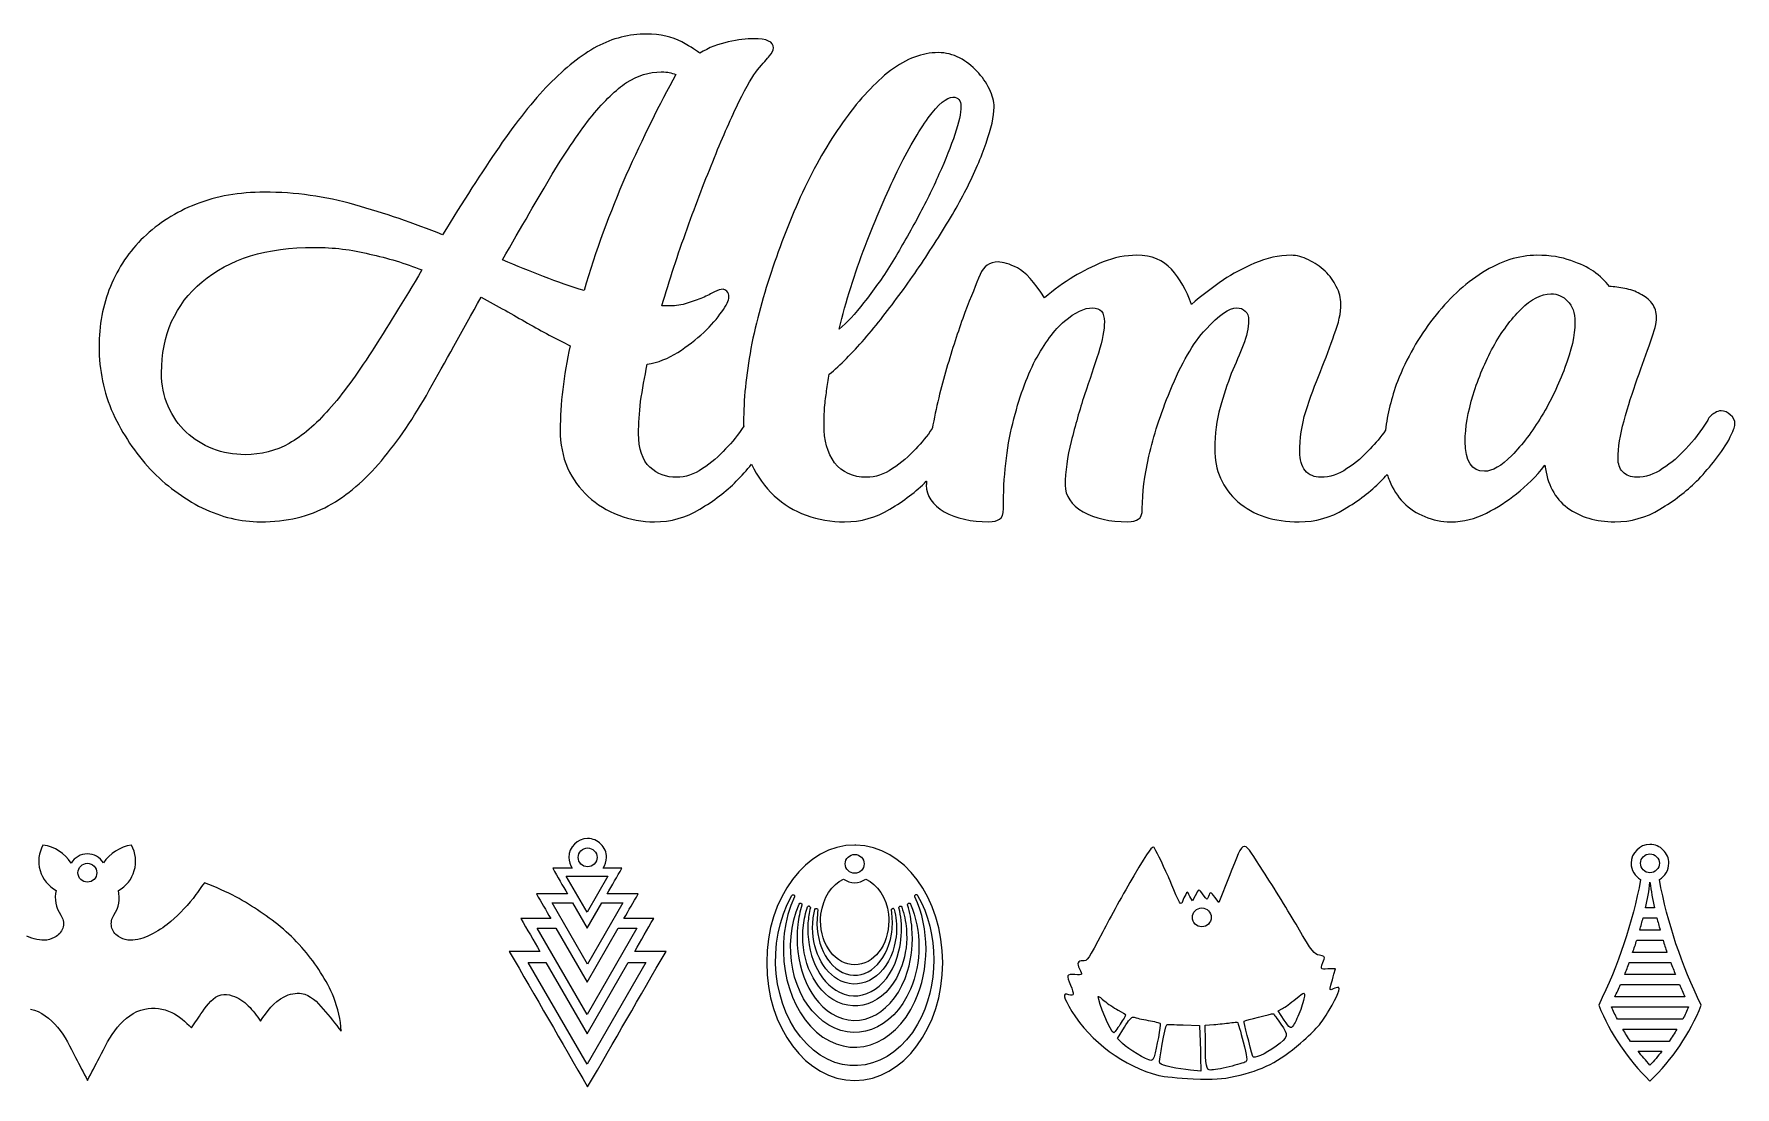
# Model space of a CAD drawing. Extents: x 91 to 611, y 663 to 914.
# Drawn here: x 279.1 to 448.4, y 809.1 to 913.9 of the extents above; entities that cross this region are included whole.
import ezdxf

# ---------------------------------------------------------------- set-up
doc = ezdxf.new("R2010")
doc.units = 0
doc.layers.add('Layer_1', color=7, linetype='CONTINUOUS')

msp = doc.modelspace()

# ---------------------------------------------------------------- linework, layer by layer
at = {"layer": 'Layer_1', "color": 7}
for points in [[(340.048442, 913.943249)], [(341.503784, 910.173117)], [(370.541759, 907.659228)], [(306.975804, 892.710517)], [(430.073078, 888.07996)], [(279.958534, 833.223384)], [(334.182014, 833.867486)], [(360.763277, 833.22341)], [(439.934428, 833.276168)], [(284.378324, 831.401779)], [(334.182014, 832.93004)], [(360.763277, 832.285885)], [(439.934428, 832.338722)], [(332.054259, 830.11868), (334.168467, 830.11868), (334.181961, 830.11868), (334.195455, 830.11868), (336.180811, 830.11868), (334.117455, 826.529259)], [(361.867384, 829.83883)], [(439.934428, 829.516223)], [(330.63572, 827.453635), (332.67775, 827.453635), (334.139389, 824.938741), (335.600553, 827.453635), (337.685683, 827.453635), (334.160715, 821.349823)], [(366.176711, 827.450883)], [(395.316366, 826.960081)], [(329.152782, 824.938741), (331.022806, 824.938741), (334.117588, 819.566026), (337.212846, 824.938741), (339.08242, 824.938741), (334.117588, 816.341889)], [(439.24696, 825.980089)], [(438.618124, 823.760259)], [(328.272009, 821.521802), (330.03403, 821.521802), (334.117588, 814.429214), (338.201172, 821.521802), (339.963669, 821.521802), (334.117588, 811.398859)], [(437.871548, 821.539953)], [(405.474181, 818.469777)], [(436.987892, 819.339992)], [(436.103733, 817.119659)], [(437.223345, 814.899856)], [(438.755707, 812.699393)]]:
    msp.add_lwpolyline(points, close=True, dxfattribs=at)
for points in [[(342.363707, 886.889624), (341.570142, 886.889624)], [(367.896081, 869.427025), (367.907723, 869.439143)], [(399.544306, 833.093156), (399.544306, 833.092944)], [(332.654017, 830.913675), (330.700649, 830.913675)], [(337.599455, 830.913675), (335.710513, 830.913675)], [(398.043429, 830.078596), (397.014913, 827.489592), (396.6414, 827.989073)], [(332.183587, 828.356183), (329.088329, 828.356183)], [(339.211273, 828.356183), (336.116517, 828.356183)], [(366.909184, 828.296069), (366.909237, 828.294826)], [(394.651202, 828.170762), (394.393471, 827.670303), (394.136693, 828.096626)], [(356.19233, 827.158757), (356.205294, 827.158757), (356.205427, 827.159735)], [(364.560528, 826.92378), (364.560528, 826.922827)], [(440.386416, 826.962594), (439.482889, 826.962594)], [(330.506868, 825.906244), (327.540964, 825.906244)], [(340.758663, 825.906244), (337.79276, 825.906244)], [(440.936776, 824.762131), (438.913161, 824.762131)], [(439.24696, 825.980089), (440.622345, 825.980089)], [(438.618124, 823.760259), (441.231337, 823.760259)], [(329.432314, 822.63898), (326.380659, 822.63898)], [(341.983897, 822.63898), (338.86779, 822.63898)], [(437.871548, 821.539953), (441.99728, 821.539953)], [(441.624244, 822.542301), (438.205823, 822.542301)], [(408.475459, 820.359195), (408.628547, 820.90519), (407.876654, 820.885346)], [(442.469139, 820.321995), (437.420036, 820.321995)], [(385.017527, 818.15389), (385.0252, 818.161563), (385.025332, 818.161167)], [(385.025332, 818.161167), (385.030624, 818.161167)], [(443.41193, 818.122035), (436.437531, 818.122035)], [(436.987892, 819.339992), (442.862046, 819.339992)], [(402.442741, 816.437404), (402.442873, 816.438886)], [(402.442873, 816.438886), (402.452927, 816.435446)], [(403.522268, 815.800842), (402.912324, 816.705348), (403.341558, 816.942732)], [(436.103733, 817.119659), (443.784966, 817.119659)], [(387.436139, 813.456446), (386.911469, 813.964658), (387.611029, 815.089589)], [(388.492753, 816.104558), (388.492648, 816.104135)], [(388.492648, 816.104135), (388.511169, 816.104135), (388.511169, 816.104135)], [(392.127127, 815.352108), (392.127127, 815.351262)], [(393.475393, 815.324618), (395.077526, 815.269876), (395.123563, 814.380372)], [(395.672945, 813.752383), (395.657334, 815.299298), (396.532286, 815.36129)], [(398.760821, 815.580285), (398.760927, 815.581397)], [(443.195844, 815.901728), (436.692855, 815.901728)], [(437.223345, 814.899856), (442.606246, 814.899856)], [(441.840303, 813.681898), (438.009132, 813.681898)], [(395.197673, 812.106302), (395.226751, 810.721683), (394.199664, 810.813256)], [(438.755707, 812.699393), (441.113121, 812.699393)]]:
    msp.add_lwpolyline(points, dxfattribs=at)
for points in [[(335.087498, 912.686529), (333.544103, 911.848699), (331.956786, 910.591635), (330.325178, 908.915921)], [(340.048442, 913.943249), (338.328648, 913.943249), (336.675, 913.524386), (335.087498, 912.686529)], [(343.554519, 913.149683), (342.584396, 913.67885), (341.415466, 913.943249), (340.048442, 913.943249)], [(345.340273, 912.025255), (345.119796, 912.245733), (344.524668, 912.620516), (343.554519, 913.149683)], [(348.184574, 913.149683), (347.214451, 912.973311), (346.266316, 912.598502), (345.340273, 912.025255)], [(350.697986, 913.480095), (349.992447, 913.480095), (349.154723, 913.370187), (348.184574, 913.149683)], [(352.682363, 912.55429), (352.682363, 913.171643), (352.020904, 913.480095), (350.697986, 913.480095)], [(351.095258, 910.371264), (351.668532, 911.032723), (352.065116, 911.495665), (352.285594, 911.760248)], [(352.285594, 911.760248), (352.550177, 912.068912), (352.682363, 912.333786), (352.682363, 912.55429)], [(369.086919, 912.091137), (367.499418, 912.091137), (365.911625, 911.496009), (364.324123, 910.305382)], [(371.203562, 911.562102), (370.542103, 911.914871), (369.836564, 912.091137), (369.086919, 912.091137)], [(372.922932, 910.239025), (372.437845, 910.768192), (371.865021, 911.209306), (371.203562, 911.562102)], [(342.959126, 909.90811), (341.327518, 906.95361), (339.673871, 903.602235), (337.998183, 899.853985)], [(338.064064, 909.114571), (339.166505, 909.820109), (340.313158, 910.173117), (341.503784, 910.173117)], [(341.503784, 910.173117), (341.856553, 910.173117), (342.121428, 910.150839), (342.297826, 910.106759)], [(342.297826, 910.106759), (342.518303, 910.062653), (342.738622, 909.996322), (342.959126, 909.90811)], [(349.243146, 907.196551), (350.036897, 908.784053), (350.654277, 909.842096), (351.095258, 910.371264)], [(364.324123, 910.305382), (362.780727, 909.114756), (361.281543, 907.505161), (359.826333, 905.476704)], [(374.180128, 908.45327), (373.871438, 909.114729), (373.4521, 909.709857), (372.922932, 910.239025)], [(330.325178, 908.915921), (328.737676, 907.28434), (327.084029, 905.21183), (325.364235, 902.698285)], [(334.624821, 905.807116), (335.859553, 907.306406), (337.00573, 908.409006), (338.064064, 909.114571)], [(368.094731, 905.60897), (369.108959, 906.975968), (369.924406, 907.659228), (370.541759, 907.659228)], [(370.541759, 907.659228), (371.070926, 907.659228), (371.335801, 907.350777), (371.335801, 906.733397)], [(374.642779, 906.66704), (374.642779, 907.240313), (374.488791, 907.835917), (374.180128, 908.45327)], [(346.795615, 901.640215), (347.677552, 903.800964), (348.493475, 905.653155), (349.243146, 907.196551)], [(371.335801, 906.733397), (371.335801, 906.071938), (371.137284, 905.145604), (370.740408, 903.954978)], [(373.849213, 903.095557), (374.378381, 904.550767), (374.642779, 905.740997), (374.642779, 906.66704)], [(330.656066, 899.986223), (332.111276, 902.367476), (333.434195, 904.3078), (334.624821, 905.807116)], [(359.826333, 905.476704), (358.371123, 903.492327), (357.025927, 901.221273), (355.791195, 898.663649)], [(364.985423, 900.25123), (366.087837, 902.456112), (367.124582, 904.241945), (368.094731, 905.60897)], [(325.364235, 902.698285), (323.644441, 900.184741), (321.770475, 897.274506), (319.741991, 893.96721)], [(370.740408, 903.954978), (370.343533, 902.764378), (369.81426, 901.441433), (369.152801, 899.986223)], [(371.864836, 898.465), (372.702693, 900.140714), (373.364152, 901.684427), (373.849213, 903.095557)], [(344.083554, 894.562629), (345.009597, 897.120253), (345.913679, 899.47944), (346.795615, 901.640215)], [(325.695123, 891.453798), (327.591315, 894.761093), (329.244962, 897.604997), (330.656066, 899.986223)], [(337.998183, 899.853985), (336.366575, 896.149814), (334.977326, 892.335523), (333.830779, 888.410874)], [(361.810711, 892.842756), (362.869045, 895.576805), (363.927089, 898.046376), (364.985423, 900.25123)], [(369.152801, 899.986223), (368.535448, 898.57512), (367.807631, 897.098214), (366.9698, 895.554818)], [(302.014861, 898.200496), (299.501316, 898.200496), (297.230263, 897.803408), (295.201806, 897.009658)], [(311.01044, 896.943776), (308.05594, 897.781633), (305.057573, 898.200496), (302.014861, 898.200496)], [(355.791195, 898.663649), (354.600568, 896.105999), (353.542525, 893.460162), (352.616482, 890.72614)], [(368.88827, 893.371818), (370.034817, 895.135691), (371.027005, 896.833418), (371.864836, 898.465)], [(295.201806, 897.009658), (293.173322, 896.215933), (291.431542, 895.11381), (289.976332, 893.702706)], [(319.741991, 893.96721), (316.875677, 895.113757), (313.964966, 896.105946), (311.01044, 896.943776)], [(341.570142, 886.889624), (342.319813, 889.447275), (343.157511, 892.004979), (344.083554, 894.562629)], [(366.9698, 895.554818), (366.131943, 894.011422), (365.272444, 892.511736), (364.39048, 891.056526)], [(289.976332, 893.702706), (288.565228, 892.335682), (287.462629, 890.703836), (286.668878, 888.807644)], [(295.797225, 889.270798), (298.487141, 891.563838), (302.213299, 892.710517), (306.975804, 892.710517)], [(306.975804, 892.710517), (308.871996, 892.710517), (310.701909, 892.489696), (312.465782, 892.048714)], [(359.230914, 884.574359), (359.892373, 887.352487), (360.752376, 890.108734), (361.810711, 892.842756)], [(365.382669, 888.212728), (366.617402, 889.888415), (367.785856, 891.607918), (368.88827, 893.371818)], [(312.465782, 892.048714), (314.273762, 891.651839), (316.015542, 891.123068), (317.691256, 890.461609)], [(329.796143, 889.799833), (328.473225, 890.329), (327.106254, 890.880525), (325.695123, 891.453798)], [(352.616482, 890.72614), (351.690439, 888.036198), (350.962649, 885.346282), (350.433482, 882.656366)], [(364.39048, 891.056526), (363.508544, 889.645422), (362.604488, 888.367059), (361.678445, 887.220539)], [(375.039549, 891.255175), (374.201718, 891.255175), (373.60659, 890.836313), (373.253821, 889.998456)], [(376.958045, 890.659756), (376.164294, 891.056631), (375.524636, 891.255175), (375.039549, 891.255175)], [(379.670106, 887.68319), (378.655851, 889.270692), (377.751795, 890.262881), (376.958045, 890.659756)], [(385.490973, 891.255175), (384.432638, 890.814193), (383.462225, 890.329), (382.580288, 889.799833)], [(388.864308, 891.916475), (387.717788, 891.916475), (386.593413, 891.69613), (385.490973, 891.255175)], [(392.304028, 890.527491), (391.466171, 891.453533), (390.319518, 891.916475), (388.864308, 891.916475)], [(400.571949, 891.12291), (399.425429, 890.637848), (398.389161, 890.086774), (397.463118, 889.469421)], [(404.210292, 891.916475), (402.975559, 891.916475), (401.762576, 891.652077), (400.571949, 891.12291)], [(405.930165, 891.453798), (405.356891, 891.762488), (404.783565, 891.916475), (404.210292, 891.916475)], [(407.583627, 890.329344), (407.098566, 890.814432), (406.547518, 891.189214), (405.930165, 891.453798)], [(428.68412, 891.916475), (426.87614, 891.916475), (425.068002, 891.343625), (423.260023, 890.197105)], [(432.057455, 891.38744), (431.131412, 891.74021), (430.007038, 891.916475), (428.68412, 891.916475)], [(434.306363, 890.329344), (433.73309, 890.726219), (432.983498, 891.078751), (432.057455, 891.38744)], [(291.762086, 880.208835), (291.762086, 884.001191), (293.107282, 887.021837), (295.797225, 889.270798)], [(317.691256, 890.461609), (315.839171, 887.374818), (314.163721, 884.662624), (312.664432, 882.325477)], [(333.830779, 888.410874), (332.507861, 888.80775), (331.163167, 889.270665), (329.796143, 889.799833)], [(373.253821, 889.998456), (372.856945, 889.072413), (372.34995, 887.815826), (371.732597, 886.22835)], [(382.580288, 889.799833), (381.56606, 889.18248), (380.596149, 888.476941), (379.670106, 887.68319)], [(394.288405, 887.02189), (393.803344, 888.43302), (393.141885, 889.601448), (392.304028, 890.527491)], [(397.463118, 889.469421), (396.360677, 888.719776), (395.302634, 887.903853), (394.288405, 887.02189)], [(408.708081, 888.807644), (408.443498, 889.380917), (408.068715, 889.888389), (407.583627, 890.329344)], [(423.260023, 890.197105), (421.452043, 889.050558), (419.820673, 887.529097), (418.365463, 885.632931)], [(435.893971, 888.807644), (435.497095, 889.336811), (434.967822, 889.844283), (434.306363, 890.329344)], [(286.668878, 888.807644), (285.919233, 886.955559), (285.544424, 884.94938), (285.544424, 882.788631)], [(318.418914, 878.488988), (319.96231, 881.26709), (321.682315, 884.354066), (323.578507, 887.749574)], [(323.578507, 887.749574), (325.210088, 886.867611), (326.753325, 886.007635), (328.208535, 885.169778)], [(345.604804, 887.68319), (345.163822, 887.506792), (344.656827, 887.330553), (344.083554, 887.154155)], [(346.795615, 888.278609), (346.486926, 888.102211), (346.089865, 887.903668), (345.604804, 887.68319)], [(347.655539, 888.543113), (347.435061, 888.543113), (347.148385, 888.454981), (346.795615, 888.278609)], [(347.523273, 886.294232), (348.008361, 886.955691), (348.250958, 887.440884), (348.250958, 887.749574)], [(348.052308, 888.344967), (347.920017, 888.477258), (347.787831, 888.543113), (347.655539, 888.543113)], [(348.250958, 887.749574), (348.250958, 888.014158), (348.1846, 888.212675), (348.052308, 888.344967)], [(361.744327, 883.58217), (362.979059, 885.03738), (364.192043, 886.58112), (365.382669, 888.212728)], [(409.171235, 887.087771), (409.171235, 887.661044), (409.016771, 888.234371), (408.708081, 888.807644)], [(427.096512, 886.558736), (428.110767, 887.572991), (429.102955, 888.07996), (430.073078, 888.07996)], [(430.073078, 888.07996), (430.734537, 888.07996), (431.286088, 887.837866), (431.72707, 887.352778)], [(431.72707, 887.352778), (432.212131, 886.911823), (432.454251, 886.206284), (432.454251, 885.236162)], [(437.415194, 888.609497), (436.886027, 888.741789), (436.379032, 888.807644), (435.893971, 888.807644)], [(438.936894, 888.07996), (438.495913, 888.344543), (437.988441, 888.521312), (437.415194, 888.609497)], [(440.12723, 887.154155), (439.81854, 887.551031), (439.421956, 887.859482), (438.936894, 888.07996)], [(344.083554, 887.154155), (343.554387, 886.977757), (342.98106, 886.889624), (342.363707, 886.889624)], [(345.737043, 884.243973), (346.486714, 884.949512), (347.082318, 885.632773), (347.523273, 886.294232)], [(361.678445, 887.220539), (360.796509, 886.073992), (359.980559, 885.191738), (359.230914, 884.574359)], [(371.732597, 886.22835), (371.159324, 884.640849), (370.585997, 882.898565), (370.012724, 881.0024)], [(381.654484, 885.368401), (382.712818, 886.250364), (383.638649, 886.691001), (384.4324, 886.691001)], [(384.4324, 886.691001), (385.226151, 886.691001), (385.623238, 886.228086), (385.623238, 885.302043)], [(395.743271, 884.574359), (397.022083, 885.985489), (398.03655, 886.691001), (398.786195, 886.691001)], [(398.786195, 886.691001), (399.138991, 886.691001), (399.425641, 886.581093), (399.646118, 886.360589)], [(399.646118, 886.360589), (399.866622, 886.184218), (399.977033, 885.875264), (399.977033, 885.434309)], [(408.509458, 884.045324), (408.95044, 885.191871), (409.171235, 886.205834), (409.171235, 887.087771)], [(418.365463, 885.632931), (416.910253, 883.780846), (415.719521, 881.686058), (414.793478, 879.348911)], [(424.318595, 882.788631), (425.156426, 884.287921), (426.082283, 885.544508), (427.096512, 886.558736)], [(439.994964, 883.317666), (440.39184, 884.42008), (440.590383, 885.213752), (440.590383, 885.698813)], [(440.590383, 885.698813), (440.590383, 886.272086), (440.435919, 886.75728), (440.12723, 887.154155)], [(328.208535, 885.169778), (329.663745, 884.331921), (331.074796, 883.582329), (332.441821, 882.92087)], [(343.157749, 882.259596), (344.127898, 882.876949), (344.987398, 883.538408), (345.737043, 884.243973)], [(378.743799, 881.465554), (379.669842, 883.185348), (380.640229, 884.486464), (381.654484, 885.368401)], [(385.623238, 885.302043), (385.623238, 884.508292), (385.424695, 883.472024), (385.027819, 882.193212)], [(392.171763, 878.42308), (393.274203, 881.157129), (394.464433, 883.207361), (395.743271, 884.574359)], [(399.977033, 885.434309), (399.977033, 884.684637), (399.800264, 883.868714), (399.447495, 882.986778)], [(407.1205, 880.3411), (407.649667, 881.664018), (408.112583, 882.898803), (408.509458, 884.045324)], [(432.454251, 885.236162), (432.454251, 883.957323), (432.123522, 882.457663), (431.462063, 880.73787)], [(285.544424, 882.788631), (285.544424, 880.495564), (286.007366, 878.290365), (286.933408, 876.173696)], [(312.664432, 882.325477), (311.209222, 880.03241), (309.798171, 878.114364), (308.431147, 876.570968)], [(332.441821, 882.92087), (331.780362, 879.922264), (331.449632, 877.121964), (331.449632, 874.520233)], [(340.114799, 881.068758), (341.173134, 881.245156), (342.1876, 881.642216), (343.157749, 882.259596)], [(350.433482, 882.656366), (349.948394, 879.966423), (349.705797, 877.51913), (349.705797, 875.314275)], [(358.238726, 880.076569), (359.341166, 881.002612), (360.509594, 882.171066), (361.744327, 883.58217)], [(385.027819, 882.193212), (384.630944, 880.9144), (384.168028, 879.525124), (383.638861, 878.025834)], [(399.447495, 882.986778), (399.094726, 882.104814), (398.698141, 881.156705), (398.25716, 880.142451)], [(422.334218, 878.025834), (422.863385, 879.745628), (423.524844, 881.333421), (424.318595, 882.788631)], [(438.67239, 879.613416), (439.157451, 880.98044), (439.598089, 882.215225), (439.994964, 883.317666)], [(339.453525, 877.364534), (339.629897, 878.55516), (339.850216, 879.789946), (340.114799, 881.068758)], [(370.012724, 881.0024), (369.439477, 879.106209), (368.954257, 877.121831), (368.557382, 875.049268)], [(376.494891, 875.181507), (377.11227, 877.695052), (377.861862, 879.78984), (378.743799, 881.465554)], [(431.462063, 880.73787), (430.844683, 879.062182), (430.073316, 877.452587), (429.147273, 875.909192)], [(292.423387, 876.90138), (291.982405, 877.915609), (291.762086, 879.018208), (291.762086, 880.208835)], [(357.974195, 878.42308), (358.062407, 878.996354), (358.15054, 879.547402), (358.238726, 880.076569)], [(398.25716, 880.142451), (397.860284, 879.128222), (397.485502, 878.003847), (397.132706, 876.769115)], [(405.665158, 876.372345), (406.106113, 877.739343), (406.591333, 879.062288), (407.1205, 880.3411)], [(414.793478, 879.348911), (414.188349, 877.745296), (413.795972, 876.131019), (413.606054, 874.50666)], [(437.349287, 875.446514), (437.746162, 876.901724), (438.187302, 878.290497), (438.67239, 879.613416)], [(313.65662, 871.47776), (315.288202, 873.418057), (316.875519, 875.754939), (318.418914, 878.488988)], [(339.254876, 874.189319), (339.254876, 875.159467), (339.321233, 876.218014), (339.453525, 877.364534)], [(357.775572, 876.769115), (357.819678, 877.386468), (357.886009, 877.938019), (357.974195, 878.42308)], [(383.638861, 878.025834), (383.153773, 876.526518), (382.712659, 874.983281), (382.315784, 873.395779)], [(390.055146, 871.940437), (390.496101, 873.924814), (391.20164, 876.085934), (392.171763, 878.42308)], [(421.540176, 873.395779), (421.540176, 874.762777), (421.805051, 876.306041), (422.334218, 878.025834)], [(286.933408, 876.173696), (287.903531, 874.101133), (289.138343, 872.249444), (290.637632, 870.617836)], [(294.209617, 874.322087), (293.459972, 875.027625), (292.864368, 875.887152), (292.423387, 876.90138)], [(308.431147, 876.570968), (307.108228, 875.071679), (305.78531, 873.946801), (304.462392, 873.19713)], [(357.709691, 875.049268), (357.709691, 875.622515), (357.731466, 876.195842), (357.775572, 876.769115)], [(397.132706, 876.769115), (396.779936, 875.534409), (396.603195, 874.167411), (396.603195, 872.668095)], [(405.070215, 872.337709), (405.070215, 873.660628), (405.268282, 875.005321), (405.665158, 876.372345)], [(429.147273, 875.909192), (428.22123, 874.365796), (427.229042, 873.065129), (426.170707, 872.006795)], [(436.753894, 871.675906), (436.753894, 872.778347), (436.952411, 874.03541), (437.349287, 875.446514)], [(445.683592, 875.512422), (445.022133, 874.409981), (444.294316, 873.461846), (443.500565, 872.668095)], [(446.01448, 875.975549), (445.838082, 875.799178), (445.727672, 875.644714), (445.683592, 875.512422)], [(446.41125, 876.24008), (446.234878, 876.151894), (446.102666, 876.063761), (446.01448, 875.975549)], [(447.006669, 876.438703), (446.786191, 876.438703), (446.587648, 876.372372), (446.41125, 876.24008)], [(447.932473, 876.041457), (447.66789, 876.306041), (447.359438, 876.438703), (447.006669, 876.438703)], [(448.395627, 875.115626), (448.395627, 875.468422), (448.241163, 875.776873), (447.932473, 876.041457)], [(296.855295, 872.668095), (295.84104, 873.06497), (294.959262, 873.616522), (294.209617, 874.322087)], [(331.449632, 874.520233), (331.449632, 873.153209), (331.692229, 871.896622), (332.17729, 870.750102)], [(340.37933, 870.815983), (339.629685, 871.521548), (339.254876, 872.645923), (339.254876, 874.189319)], [(349.715005, 874.90343), (349.159326, 874.058985), (348.562373, 873.310425), (347.920069, 872.668095)], [(349.705797, 875.314275), (349.705797, 875.175607), (349.710745, 875.039585), (349.715005, 874.90343)], [(358.767761, 871.279137), (358.062195, 872.249286), (357.709691, 873.505846), (357.709691, 875.049268)], [(368.48859, 874.682026), (367.974239, 873.926799), (367.424144, 873.25473), (366.837535, 872.668095)], [(368.557382, 875.049268), (368.531135, 874.925867), (368.513276, 874.804952), (368.48859, 874.682026)], [(375.569086, 866.714963), (375.569086, 869.889967), (375.877538, 872.712069), (376.494891, 875.181507)], [(413.606054, 874.50666), (413.127607, 873.824431), (412.621009, 873.207687), (412.081443, 872.668095)], [(447.800235, 873.528045), (447.88842, 873.748522), (447.976553, 873.947066), (448.064739, 874.123437)], [(448.064739, 874.123437), (448.152925, 874.299835), (448.219282, 874.454299), (448.263362, 874.586591)], [(448.263362, 874.586591), (448.351574, 874.762989), (448.395627, 874.939254), (448.395627, 875.115626)], [(300.096365, 872.072702), (298.949845, 872.072702), (297.869523, 872.27122), (296.855295, 872.668095)], [(304.462392, 873.19713), (303.139474, 872.447485), (301.683867, 872.072702), (300.096365, 872.072702)], [(347.920069, 872.668095), (347.25861, 871.91845), (346.486741, 871.256991), (345.604804, 870.683718)], [(366.837535, 872.668095), (366.176076, 871.91845), (365.404682, 871.256991), (364.522746, 870.683718)], [(382.315784, 873.395779), (381.918908, 871.852384), (381.720365, 870.397253), (381.720365, 869.030229)], [(396.603195, 872.668095), (396.603195, 870.507346), (397.375064, 868.743764), (398.91846, 867.376766)], [(405.59925, 870.485571), (405.246481, 870.970659), (405.070215, 871.588038), (405.070215, 872.337709)], [(412.081443, 872.668095), (411.419984, 871.91845), (410.648114, 871.256991), (409.766151, 870.683718)], [(423.458646, 870.419213), (422.179834, 870.419213), (421.540176, 871.411402), (421.540176, 873.395779)], [(443.500565, 872.668095), (442.839106, 871.91845), (442.067739, 871.256991), (441.185802, 870.683718)], [(444.559138, 869.427025), (445.749764, 870.617651), (446.830086, 871.984623), (447.800235, 873.528045)], [(290.637632, 870.617836), (292.181028, 869.030335), (293.901033, 867.751496), (295.797225, 866.781347)], [(308.364762, 866.979494), (310.260954, 868.037828), (312.025013, 869.537488), (313.65662, 871.47776)], [(332.17729, 870.750102), (332.706457, 869.647661), (333.390194, 868.699552), (334.228051, 867.905801)], [(343.025008, 869.823794), (342.010779, 869.823794), (341.128975, 870.154524), (340.37933, 870.815983)], [(345.604804, 870.683718), (344.766947, 870.110471), (343.906944, 869.823794), (343.025008, 869.823794)], [(348.978139, 869.427025), (349.510482, 869.959367), (350.017398, 870.532852), (350.50566, 871.135732)], [(350.50566, 871.135732), (351.078246, 869.905974), (351.825589, 868.850867), (352.748747, 867.971682)], [(361.942949, 869.823794), (360.575952, 869.823794), (359.517405, 870.308988), (358.767761, 871.279137)], [(364.522746, 870.683718), (363.684889, 870.110471), (362.824913, 869.823794), (361.942949, 869.823794)], [(389.393343, 866.714963), (389.393343, 868.258385), (389.614165, 870.000166), (390.055146, 871.940437)], [(407.186858, 869.823794), (406.525399, 869.823794), (405.996125, 870.044616), (405.59925, 870.485571)], [(409.766151, 870.683718), (408.928321, 870.110471), (408.068794, 869.823794), (407.186858, 869.823794)], [(426.170707, 872.006795), (425.156479, 870.94846), (424.252397, 870.419213), (423.458646, 870.419213)], [(426.633358, 868.170305), (427.647613, 868.964056), (428.595722, 869.912192), (429.477685, 871.014606)], [(429.477685, 871.014606), (429.698163, 869.162547), (430.448231, 867.751496), (431.72707, 866.781347)], [(437.217048, 870.353332), (436.908358, 870.706101), (436.753894, 871.146739), (436.753894, 871.675906)], [(438.606006, 869.823794), (438.032733, 869.823794), (437.569817, 870.000536), (437.217048, 870.353332)], [(441.185802, 870.683718), (440.347945, 870.110471), (439.487943, 869.823794), (438.606006, 869.823794)], [(345.340273, 866.649082), (346.751377, 867.486939), (347.963911, 868.41277), (348.978139, 869.427025)], [(364.258242, 866.649082), (365.669345, 867.486939), (366.881853, 868.41277), (367.896081, 869.427025)], [(367.907723, 869.439143), (367.90558, 869.303332), (367.896081, 869.165404), (367.896081, 869.030229)], [(367.896081, 869.030229), (367.896081, 867.971894), (368.491209, 867.090116), (369.681836, 866.384578)], [(381.720365, 869.030229), (381.720365, 867.971894), (382.315969, 867.090116), (383.506595, 866.384578)], [(409.501647, 866.649082), (410.912751, 867.486939), (412.125761, 868.41277), (413.13999, 869.427025)], [(413.13999, 869.427025), (413.35835, 869.645359), (413.568562, 869.876499), (413.779488, 870.106714)], [(413.779488, 870.106714), (413.843438, 869.897507), (413.91604, 869.69264), (413.999913, 869.493382)], [(413.999913, 869.493382), (414.352709, 868.655552), (414.815624, 867.927735), (415.388898, 867.310382)], [(440.921272, 866.649082), (442.332376, 867.486939), (443.544909, 868.41277), (444.559138, 869.427025)], [(301.618091, 865.392389), (304.219822, 865.392389), (306.468597, 865.921159), (308.364762, 866.979494)], [(334.228051, 867.905801), (335.109988, 867.11205), (336.123978, 866.494644), (337.270499, 866.053663)], [(352.748747, 867.971682), (353.67479, 867.133825), (354.732834, 866.494644), (355.92346, 866.053663)], [(398.91846, 867.376766), (400.461856, 866.053848), (402.490313, 865.392389), (405.003857, 865.392389)], [(415.388898, 867.310382), (416.006251, 866.693029), (416.711763, 866.230087), (417.505514, 865.921424)], [(423.656792, 866.251809), (424.759233, 866.825083), (425.751422, 867.464767), (426.633358, 868.170305)], [(295.797225, 866.781347), (297.737496, 865.855304), (299.677794, 865.392389), (301.618091, 865.392389)], [(337.270499, 866.053663), (338.417045, 865.612708), (339.607751, 865.392389), (340.842484, 865.392389)], [(340.842484, 865.392389), (342.474065, 865.392389), (343.973249, 865.811225), (345.340273, 866.649082)], [(355.92346, 866.053663), (357.158192, 865.612708), (358.437031, 865.392389), (359.759949, 865.392389)], [(359.759949, 865.392389), (361.391557, 865.392389), (362.891217, 865.811225), (364.258242, 866.649082)], [(369.681836, 866.384578), (370.872462, 865.723118), (372.349844, 865.392389), (374.113744, 865.392389)], [(374.113744, 865.392389), (374.598805, 865.392389), (374.951813, 865.480495), (375.172317, 865.656893)], [(375.172317, 865.656893), (375.4369, 865.789185), (375.569086, 866.141716), (375.569086, 866.714963)], [(383.506595, 866.384578), (384.697222, 865.723118), (386.174128, 865.392389), (387.938001, 865.392389)], [(387.938001, 865.392389), (388.423089, 865.392389), (388.776096, 865.480495), (388.996574, 865.656893)], [(388.996574, 865.656893), (389.261157, 865.789185), (389.393343, 866.141716), (389.393343, 866.714963)], [(405.003857, 865.392389), (406.635439, 865.392389), (408.134623, 865.811225), (409.501647, 866.649082)], [(417.505514, 865.921424), (418.343371, 865.568628), (419.203373, 865.392389), (420.08531, 865.392389)], [(420.08531, 865.392389), (421.364122, 865.392389), (422.554378, 865.678563), (423.656792, 866.251809)], [(431.72707, 866.781347), (433.005882, 865.855304), (434.57092, 865.392389), (436.423006, 865.392389)], [(436.423006, 865.392389), (438.054587, 865.392389), (439.554274, 865.811225), (440.921272, 866.649082)], [(279.958534, 833.223384), (279.534988, 832.432729), (279.421985, 831.557248), (279.676091, 830.681873)], [(282.77037, 831.421649), (282.131506, 832.389602), (281.148605, 833.046139), (279.958534, 833.223384)], [(288.76856, 833.223384), (287.614367, 833.022644), (286.618607, 832.39619), (285.974637, 831.447313)], [(289.051003, 830.681873), (289.305163, 831.529017), (289.192132, 832.432729), (288.76856, 833.223384)], [(334.182014, 833.867486), (333.146575, 833.867411), (332.307208, 833.028033), (332.307148, 831.992594)], [(335.508056, 833.318489), (335.156343, 833.670107), (334.679344, 833.867591), (334.182014, 833.867486)], [(336.057409, 831.992594), (336.05738, 832.489924), (335.859769, 832.96687), (335.508056, 833.318489)], [(360.763277, 833.223331), (355.920841, 833.223331), (352.003627, 827.993333), (352.003627, 821.515214)], [(360.876651, 833.219442), (360.838908, 833.221908), (360.8011, 833.223231), (360.763277, 833.22341)], [(369.522927, 821.515214), (369.522927, 827.942453), (365.666461, 833.138188), (360.876651, 833.219442)], [(390.576826, 832.961658), (390.393152, 833.1824), (390.068746, 832.733216), (388.550777, 830.157071)], [(399.544306, 833.092944), (399.149627, 833.086594), (398.852473, 832.114011), (398.043429, 830.078596)], [(399.583068, 833.09051), (399.570103, 833.093156), (399.557139, 833.093156), (399.544306, 833.093156)], [(401.432269, 830.612949), (400.411611, 832.189762), (399.948855, 833.039604), (399.583068, 833.09051)], [(439.934428, 833.276168), (438.898978, 833.276108), (438.059595, 832.436725), (438.059535, 831.401276)], [(441.260453, 832.727161), (440.908745, 833.078779), (440.431754, 833.276266), (439.934428, 833.276168)], [(284.378324, 832.339225), (283.718183, 832.337753), (283.107455, 831.989242), (282.77037, 831.421649)], [(283.440878, 830.464332), (283.440908, 830.982057), (283.860599, 831.401748), (284.378324, 831.401779)], [(285.974637, 831.447313), (285.633393, 832.001518), (285.029162, 832.339121), (284.378324, 832.339225)], [(284.378324, 831.401779), (284.896049, 831.401748), (285.31574, 830.982057), (285.31577, 830.464332)], [(332.307148, 831.992594), (332.308712, 831.605784), (332.429871, 831.228925), (332.654017, 830.913675)], [(333.244594, 831.992594), (333.244624, 832.510308), (333.664299, 832.929995), (334.182014, 832.93004)], [(334.182014, 831.055147), (333.664299, 831.055192), (333.244624, 831.474879), (333.244594, 831.992594)], [(334.182014, 832.93004), (334.430723, 832.930159), (334.669287, 832.831447), (334.845197, 832.65563)], [(334.845197, 832.65563), (335.021108, 832.479814), (335.119948, 832.241303), (335.119963, 831.992594)], [(335.119963, 831.992594), (335.119948, 831.743885), (335.021108, 831.505374), (334.845197, 831.329557)], [(335.710513, 830.913675), (335.934668, 831.228922), (336.055837, 831.605781), (336.057409, 831.992594)], [(359.825831, 831.348438), (359.825861, 831.866163), (360.245552, 832.285854), (360.763277, 832.285885)], [(360.763277, 832.285885), (361.281002, 832.285854), (361.700693, 831.866163), (361.700723, 831.348438)], [(392.000207, 830.054836), (391.337927, 831.509147), (390.697132, 832.817116), (390.576826, 832.961658)], [(438.059535, 831.401276), (438.061342, 830.731235), (438.420563, 830.113083), (439.001823, 829.779775)], [(438.996981, 831.401276), (438.997012, 831.919001), (439.416703, 832.338692), (439.934428, 832.338722)], [(439.934428, 830.46383), (439.416703, 830.46386), (438.997012, 830.883551), (438.996981, 831.401276)], [(439.934428, 832.338722), (440.183132, 832.338834), (440.421689, 832.240119), (440.597594, 832.064303)], [(440.597594, 832.064303), (440.773499, 831.888487), (440.872336, 831.64998), (440.87235, 831.401276)], [(440.87235, 831.401276), (440.872336, 831.152572), (440.773499, 830.914065), (440.597594, 830.738249)], [(440.867006, 829.779272), (441.448614, 830.112542), (441.808065, 830.730951), (441.809796, 831.401276)], [(441.809796, 831.401276), (441.809767, 831.898602), (441.61216, 832.375543), (441.260453, 832.727161)], [(279.676091, 830.681873), (279.93025, 829.834755), (280.494818, 829.12882), (281.285474, 828.705248)], [(284.378324, 829.526886), (283.860599, 829.526916), (283.440908, 829.946607), (283.440878, 830.464332)], [(285.31577, 830.464332), (285.31574, 829.946607), (284.896049, 829.526916), (284.378324, 829.526886)], [(287.469719, 828.705248), (288.260375, 829.12882), (288.825102, 829.834755), (289.051003, 830.681873)], [(330.700649, 830.913675), (331.19497, 830.053989), (331.689266, 829.19441), (332.183587, 828.356183)], [(334.845197, 831.329557), (334.669287, 831.153741), (334.430723, 831.055029), (334.182014, 831.055147)], [(336.116517, 828.356183), (336.610839, 829.215894), (337.105134, 830.075447), (337.599455, 830.913675)], [(357.405922, 826.357941), (357.605445, 827.970605), (358.486667, 829.309795), (359.660625, 829.837375)], [(359.660625, 829.837375), (359.980361, 829.602311), (360.366435, 829.474756), (360.763277, 829.47307)], [(360.763277, 830.410992), (360.245552, 830.411022), (359.825861, 830.830714), (359.825831, 831.348438)], [(361.700723, 831.348438), (361.700693, 830.830714), (361.281002, 830.411022), (360.763277, 830.410992)], [(360.763277, 829.47307), (361.160779, 829.47487), (361.547424, 829.602955), (361.867384, 829.83883)], [(361.867384, 829.83883), (363.040416, 829.315642), (363.921241, 827.986374), (364.120632, 826.357941)], [(388.550777, 830.157071), (387.556683, 828.469954), (386.164735, 825.965246), (385.457476, 824.591025)], [(393.203612, 827.410614), (392.982341, 827.489962), (392.000207, 830.054836), (392.000207, 830.054836)], [(404.869581, 825.044971), (404.001853, 826.527063), (402.455044, 829.032829), (401.432269, 830.612949)], [(439.001823, 829.779775), (438.183175, 825.439254), (436.797286, 821.272935), (434.826667, 817.296507)], [(440.597594, 830.738249), (440.421689, 830.562433), (440.183132, 830.463718), (439.934428, 830.46383)], [(445.042638, 817.296507), (443.071331, 821.274284), (441.685548, 825.426342), (440.867006, 829.779272)], [(281.285474, 828.705248), (281.059572, 827.858104), (281.229197, 826.982703), (281.737488, 826.248509)], [(287.017705, 826.248509), (287.525996, 826.982703), (287.66739, 827.858104), (287.469719, 828.705248)], [(296.025878, 829.467804), (295.658768, 828.959513), (295.29142, 828.422884), (294.896106, 827.914593)], [(301.588537, 826.587626), (300.091946, 827.604183), (298.426101, 828.564172), (296.025878, 829.467804)], [(329.088329, 828.356183), (329.561166, 827.539492), (330.03403, 826.722961), (330.506868, 825.906244)], [(337.79276, 825.906244), (338.265598, 826.722961), (338.738462, 827.539492), (339.211273, 828.356183)], [(355.985478, 813.423161), (352.520412, 816.952734), (351.874404, 823.581348), (354.500106, 828.208598)], [(354.758789, 828.079746), (352.671171, 823.51708), (353.660847, 817.490659), (356.975233, 814.606697)], [(354.500106, 828.208598), (354.543127, 828.273156), (354.629302, 828.294588), (354.693887, 828.273051)], [(354.693887, 828.273051), (354.758445, 828.230003), (354.801837, 828.144304), (354.758789, 828.079746)], [(366.767764, 828.079746), (366.746333, 828.144304), (366.767632, 828.230003), (366.832217, 828.273051)], [(366.767764, 817.662717), (368.231282, 820.847987), (368.231282, 824.894476), (366.767764, 828.079746)], [(366.832217, 828.273051), (366.848357, 828.283898), (366.867433, 828.290778), (366.886959, 828.293423)], [(366.886959, 828.293423), (366.894368, 828.293423), (366.901776, 828.296069), (366.909184, 828.296069)], [(366.909237, 828.294826), (366.96099, 828.294826), (367.011869, 828.265219), (367.025998, 828.208598)], [(367.025998, 828.208598), (369.178201, 824.420713), (369.178201, 819.191058), (367.025998, 815.403173)], [(393.879438, 828.52295), (393.797603, 828.523056), (393.65441, 828.152189), (393.541777, 827.966795)], [(394.136693, 828.096626), (394.136693, 828.096626), (393.961274, 828.522844), (393.879438, 828.52295)], [(395.451541, 828.276861), (395.020667, 828.892256), (395.022651, 828.892652), (394.651202, 828.170762)], [(395.9801, 828.106813), (395.847147, 827.719912), (395.839897, 827.722161), (395.451541, 828.276861)], [(396.6414, 827.989073), (396.187851, 828.595737), (396.15036, 828.602378), (395.9801, 828.106813)], [(439.482889, 826.962594), (439.698975, 827.807357), (439.836214, 828.651802), (439.934428, 829.516223)], [(439.934428, 829.516223), (440.032667, 828.651802), (440.189936, 827.807357), (440.386416, 826.962594)], [(294.896106, 827.914593), (294.133655, 826.954498), (293.258386, 826.051077), (292.326496, 825.316884)], [(305.965703, 822.747274), (304.638499, 824.300354), (303.226337, 825.48635), (301.588537, 826.587626)], [(357.599227, 815.704507), (354.52159, 818.028875), (353.46733, 823.258556), (355.232129, 827.347696)], [(355.511662, 827.240142), (355.31796, 826.616016), (355.18887, 825.970247), (355.102774, 825.324583)], [(355.232129, 827.347696), (355.253561, 827.412228), (355.33955, 827.455461), (355.404109, 827.43395)], [(355.404109, 827.43395), (355.490204, 827.412254), (355.533173, 827.326238), (355.511662, 827.240142)], [(355.662342, 825.260131), (355.726901, 825.862746), (355.877528, 826.487058), (356.07123, 827.068163)], [(356.07123, 827.068163), (356.08737, 827.116582), (356.139863, 827.152724), (356.19233, 827.158757)], [(356.351239, 826.981935), (356.222122, 826.486926), (356.157378, 825.970247), (356.114331, 825.475237)], [(356.205427, 827.159735), (356.218656, 827.159921), (356.231621, 827.15709), (356.243686, 827.153915)], [(356.243686, 827.153915), (356.329781, 827.132219), (356.372776, 827.04652), (356.351239, 826.981935)], [(356.588147, 825.454891), (356.609578, 825.906826), (356.695647, 826.359), (356.803254, 826.810935)], [(357.061461, 826.380246), (356.738642, 823.668449), (357.965411, 821.04272), (359.902375, 820.397057)], [(356.803254, 826.810935), (356.824685, 826.87552), (356.889137, 826.939999), (356.975233, 826.918488)], [(356.975233, 826.918488), (357.061328, 826.896792), (357.104588, 826.832102), (357.104588, 826.746006)], [(357.104588, 826.746006), (357.083157, 826.616889), (357.061461, 826.509362), (357.061461, 826.380246)], [(357.362821, 825.690344), (357.362821, 825.927093), (357.384517, 826.142702), (357.405922, 826.357941)], [(364.120632, 826.357941), (364.142063, 826.142702), (364.163759, 825.927093), (364.163759, 825.690344)], [(364.421992, 826.746006), (364.400561, 826.810564), (364.464961, 826.896951), (364.529519, 826.918488)], [(364.465093, 826.380246), (364.465093, 826.509362), (364.443397, 826.616889), (364.421992, 826.746006)], [(364.421992, 824.335781), (364.529598, 825.002955), (364.551189, 825.691534), (364.465093, 826.380246)], [(364.529519, 826.918488), (364.540367, 826.921134), (364.550421, 826.922986), (364.560528, 826.92378)], [(364.560528, 826.922827), (364.570582, 826.922827), (364.580372, 826.923039), (364.589606, 826.922827)], [(364.589606, 826.922827), (364.645089, 826.915684), (364.685385, 826.875387), (364.701525, 826.810935)], [(364.701525, 826.810935), (364.787594, 826.445069), (364.852258, 826.057401), (364.895306, 825.669997)], [(365.175315, 826.96061), (365.153884, 827.025168), (365.197011, 827.111052), (365.261569, 827.132589)], [(365.390421, 825.712145), (365.347374, 826.14257), (365.282947, 826.551669), (365.175315, 826.96061)], [(365.261569, 827.132589), (365.347638, 827.154285), (365.433337, 827.110629), (365.454874, 827.046361)], [(365.454874, 827.046361), (365.691597, 826.35765), (365.842304, 825.604328), (365.906862, 824.872569)], [(366.036217, 827.261468), (366.014786, 827.326026), (366.057384, 827.412413), (366.121969, 827.43395)], [(366.46643, 824.958796), (366.401872, 825.75514), (366.251456, 826.529709), (366.036217, 827.261468)], [(366.121969, 827.43395), (366.138108, 827.444798), (366.157211, 827.450354), (366.176711, 827.450883)], [(366.176711, 827.45091), (366.235237, 827.453556), (366.29961, 827.412254), (366.31575, 827.347696)], [(366.31575, 827.347696), (367.434912, 824.721994), (367.434912, 821.493783), (366.31575, 818.868081)], [(393.541777, 827.966795), (393.429143, 827.781401), (393.407712, 827.33743), (393.203612, 827.410614)], [(394.378919, 826.022132), (394.378681, 826.540054), (394.798443, 826.960054), (395.316366, 826.960081)], [(395.316366, 826.960081), (395.834288, 826.960054), (396.254076, 826.540054), (396.253812, 826.022132)], [(281.963258, 825.090639), (281.878538, 824.695298), (281.624326, 824.356816), (281.285474, 824.130914)], [(281.737488, 826.248509), (281.96339, 825.909657), (282.047951, 825.514184), (281.963258, 825.090639)], [(286.791935, 825.090639), (286.707242, 825.485953), (286.791803, 825.909657), (287.017705, 826.248509)], [(287.469719, 824.130914), (287.102636, 824.356816), (286.876682, 824.695298), (286.791935, 825.090639)], [(292.326496, 825.316884), (291.733538, 824.865081), (291.112507, 824.469634), (290.406545, 824.159013)], [(327.540964, 825.906244), (328.164218, 824.810127), (328.78755, 823.735124), (329.432314, 822.63898)], [(338.86779, 822.63898), (339.49107, 823.735124), (340.1139, 824.810127), (340.758663, 825.906244)], [(355.102774, 825.324583), (354.672323, 821.708863), (355.985108, 817.985906), (358.460129, 816.457856)], [(358.589484, 817.856498), (356.437281, 819.212384), (355.29645, 822.268589), (355.662342, 825.260131)], [(356.114331, 825.475237), (355.920629, 822.483669), (357.168961, 819.578277), (359.256579, 818.566747)], [(359.407259, 819.686835), (357.556364, 820.547711), (356.437493, 822.958359), (356.588147, 825.454891)], [(360.763277, 821.300107), (358.890871, 821.300107), (357.362821, 823.25837), (357.362821, 825.690344)], [(364.163759, 825.690344), (364.163759, 823.25837), (362.657219, 821.300107), (360.763277, 821.300107)], [(364.895306, 825.669997), (364.981402, 824.830632), (364.916737, 823.969571), (364.701525, 823.151743)], [(365.175315, 822.677451), (365.412064, 823.66747), (365.476517, 824.700589), (365.390421, 825.712145)], [(365.906862, 824.872569), (366.014495, 823.62429), (365.863788, 822.354738), (365.454874, 821.192554)], [(366.036217, 820.676113), (366.445131, 822.031972), (366.595573, 823.516842), (366.46643, 824.958796)], [(395.316366, 825.084685), (394.798655, 825.084712), (394.378946, 825.504421), (394.378919, 826.022132)], [(396.253812, 826.022132), (396.253785, 825.504421), (395.834103, 825.084712), (395.316366, 825.084685)], [(407.036601, 822.252979), (406.494336, 822.342779), (406.32159, 822.564791), (404.869581, 825.044971)], [(438.913161, 824.762131), (439.031033, 825.155065), (439.14872, 825.567498), (439.24696, 825.980089)], [(440.622345, 825.980089), (440.720558, 825.567498), (440.838536, 825.174697), (440.936776, 824.762131)], [(280.353848, 823.763672), (279.704375, 823.678979), (278.998095, 823.876623), (278.348648, 824.159013)], [(281.285474, 824.130914), (281.003084, 823.961475), (280.6927, 823.820134), (280.353848, 823.763672)], [(288.401821, 823.763672), (288.062969, 823.820134), (287.780341, 823.933244), (287.469719, 824.130914)], [(290.406545, 824.159013), (289.757071, 823.876623), (289.051268, 823.678979), (288.401821, 823.763672)], [(364.701525, 823.151743), (363.969766, 820.246271), (361.580973, 818.696816), (359.407259, 819.686835)], [(359.902375, 820.397057), (361.92546, 819.729883), (363.948493, 821.494867), (364.421992, 824.335781)], [(385.457476, 824.591025), (384.027217, 821.812077), (383.924849, 821.663381), (383.464844, 821.694893)], [(438.205823, 822.542301), (438.363012, 822.935234), (438.500252, 823.347694), (438.618124, 823.760259)], [(441.231337, 823.760259), (441.349209, 823.347694), (441.48674, 822.954893), (441.624244, 822.542301)], [(308.902529, 818.059566), (308.196567, 819.782112), (307.123415, 821.391839), (305.965703, 822.747274)], [(326.380659, 822.63898), (328.981225, 818.147091), (331.581448, 813.633664), (334.182014, 809.141722)], [(334.182014, 809.141722), (336.782606, 813.633664), (339.383305, 818.147091), (341.983897, 822.63898)], [(352.003627, 821.515214), (352.003627, 815.037095), (355.920841, 809.785771), (360.763277, 809.785771)], [(359.256579, 818.566747), (361.688579, 817.383026), (364.335976, 819.21241), (365.175315, 822.677451)], [(360.763277, 809.785771), (365.60574, 809.785771), (369.522927, 815.037095), (369.522927, 821.515214)], [(383.464844, 821.694893), (382.984254, 821.727807), (382.855799, 821.418694), (383.139777, 820.912942)], [(407.510893, 821.863485), (407.600481, 822.090657), (407.495547, 822.176964), (407.036601, 822.252979)], [(407.876654, 820.885346), (407.066393, 820.86365), (407.090814, 820.798272), (407.510893, 821.863485)], [(437.420036, 820.321995), (437.577199, 820.734533), (437.734018, 821.127387), (437.871548, 821.539953)], [(441.99728, 821.539953), (442.154443, 821.127387), (442.311976, 820.734533), (442.469139, 820.321995)], [(358.460129, 816.457856), (361.365601, 814.650009), (364.766427, 816.522335), (366.036217, 820.676113)], [(365.454874, 821.192554), (364.249616, 817.727487), (361.172111, 816.242406), (358.589484, 817.856498)], [(382.668394, 820.322392), (381.857128, 820.377981), (381.815853, 820.276645), (382.240616, 819.281255)], [(383.139777, 820.912942), (383.48908, 820.290827), (383.470136, 820.267464), (382.668394, 820.322392)], [(408.169283, 819.268661), (408.253368, 819.568434), (408.391216, 820.058919), (408.475459, 820.359195)], [(295.828208, 816.619252), (296.336499, 817.353393), (296.901306, 818.144498), (297.691961, 818.313911)], [(297.691961, 818.313911), (298.030813, 818.398604), (298.426048, 818.342142), (298.793158, 818.229112)], [(298.793158, 818.229112), (299.414401, 818.031441), (299.950765, 817.664067), (300.402568, 817.212237)], [(301.617112, 815.687601), (302.266559, 816.647695), (302.94392, 817.607949), (303.960477, 818.11624)], [(303.960477, 818.11624), (304.497026, 818.398604), (305.146605, 818.539601), (305.711359, 818.454881)], [(305.711359, 818.454881), (306.558503, 818.313699), (307.264544, 817.607631), (307.857529, 816.901695)], [(309.63651, 814.699301), (309.63651, 815.828809), (309.326101, 816.958316), (308.902529, 818.059566)], [(366.31575, 818.868081), (364.572487, 814.778888), (360.655353, 813.358603), (357.599227, 815.704507)], [(382.086072, 818.326875), (381.428661, 818.540606), (381.503195, 818.13656), (382.392725, 816.667565)], [(382.240616, 819.281255), (382.646566, 818.329892), (382.618097, 818.153917), (382.086072, 818.326875)], [(386.546026, 814.529597), (386.279379, 814.54071), (384.980935, 817.61967), (385.017527, 818.15389)], [(385.030624, 818.161167), (385.088779, 818.152435), (385.330079, 817.972518), (385.614877, 817.722725)], [(403.341558, 816.942732), (403.577831, 817.073463), (404.174785, 817.505555), (404.668021, 817.902483)], [(404.668021, 817.902483), (405.155808, 818.294993), (405.37819, 818.469539), (405.474181, 818.469777)], [(405.534268, 818.17474), (405.517335, 817.927539), (405.311198, 817.227001), (405.076433, 816.618141)], [(405.474181, 818.469777), (405.548847, 818.469989), (405.547286, 818.364896), (405.534268, 818.17474)], [(407.99487, 816.776574), (408.843389, 818.220275), (409.163139, 819.042151), (408.883368, 819.061307)], [(408.399868, 818.896127), (408.041145, 818.734599), (408.026143, 818.758438), (408.169283, 819.268661)], [(408.883368, 819.061307), (408.828123, 819.065011), (408.610662, 818.99098), (408.399868, 818.896127)], [(436.437531, 818.122035), (436.633985, 818.514941), (436.830729, 818.927427), (436.987892, 819.339992)], [(442.862046, 819.339992), (443.03884, 818.927427), (443.21545, 818.534573), (443.41193, 818.122035)], [(278.715864, 816.901695), (279.788909, 816.675794), (280.692409, 815.94176), (281.398371, 815.094616)], [(287.38492, 815.094616), (288.090856, 815.94176), (289.022958, 816.675794), (290.096003, 816.901695)], [(290.096003, 816.901695), (290.971378, 817.099339), (291.959624, 816.958369), (292.778511, 816.563028)], [(292.778511, 816.563028), (293.512677, 816.195972), (294.133893, 815.630927), (294.755136, 815.037942)], [(294.755136, 815.037942), (295.093988, 815.546234), (295.461124, 816.054499), (295.828208, 816.619252)], [(300.402568, 817.212237), (300.854344, 816.760434), (301.250003, 816.22415), (301.617112, 815.687601)], [(307.857529, 816.901695), (308.507029, 816.167502), (309.071756, 815.433468), (309.63651, 814.699301)], [(356.975233, 814.606697), (360.289619, 811.722735), (364.68012, 813.100052), (366.767764, 817.662717)], [(382.392725, 816.667565), (384.219834, 813.65028), (387.590814, 811.162823), (391.037069, 810.288586)], [(385.614877, 817.722725), (385.940368, 817.437239), (386.554096, 817.020573), (386.978647, 816.79692)], [(386.978647, 816.79692), (387.403225, 816.573268), (387.748586, 816.353716), (387.745569, 816.309531)], [(387.745569, 816.309531), (387.742394, 816.265319), (387.492786, 815.84598), (387.190843, 815.377429)], [(399.522399, 815.687918), (399.694193, 815.783062), (402.259834, 816.438886), (402.442741, 816.437404)], [(402.452927, 816.435446), (402.47039, 816.403061), (402.796066, 815.937235), (403.177198, 815.400157)], [(405.076433, 816.618141), (404.841694, 816.009281), (404.53319, 815.372984), (404.390923, 815.203995)], [(405.139906, 813.51222), (406.771276, 814.929198), (407.190853, 815.408571), (407.99487, 816.776574)], [(434.826667, 817.296507), (436.005413, 814.428209), (437.714465, 811.894), (439.934428, 809.733013)], [(436.692855, 815.901728), (436.476743, 816.294635), (436.280528, 816.707094), (436.103733, 817.119659)], [(439.934428, 809.733013), (442.173996, 811.894), (443.88355, 814.40855), (445.042638, 817.296507)], [(443.784966, 817.119659), (443.608171, 816.707094), (443.411956, 816.294635), (443.195844, 815.901728)], [(281.398371, 815.094616), (282.160769, 814.19101), (282.669352, 813.117805), (283.205901, 812.072991)], [(285.577867, 812.072991), (286.114363, 813.117805), (286.622496, 814.162752), (287.38492, 815.094616)], [(367.025998, 815.403173), (364.378786, 810.775949), (359.429008, 809.893536), (355.985478, 813.423161)], [(387.190843, 815.377429), (386.888927, 814.908931), (386.598732, 814.527428), (386.546026, 814.529597)], [(387.611029, 815.089589), (388.063467, 815.81677), (388.299925, 816.09707), (388.492753, 816.104558)], [(388.511169, 816.104135), (388.539188, 816.101489), (388.566572, 816.095668), (388.593533, 816.083232)], [(388.593533, 816.083232), (388.749003, 816.011054), (389.37559, 815.870243), (389.986381, 815.770759)], [(389.986381, 815.770759), (390.597146, 815.671223), (391.130547, 815.526522), (391.171372, 815.449078)], [(391.171372, 815.449078), (391.241857, 815.315384), (390.822201, 812.995409), (390.575477, 812.155171)], [(391.129118, 811.499268), (391.027174, 811.616214), (391.680669, 815.215716), (391.826269, 815.339144)], [(391.826269, 815.339144), (391.836059, 815.347611), (391.946443, 815.351844), (392.127127, 815.352108)], [(392.127127, 815.351262), (392.187347, 815.351394), (392.255371, 815.351262), (392.330116, 815.351262)], [(392.330116, 815.351262), (392.629095, 815.348616), (393.034914, 815.33962), (393.475393, 815.324618)], [(396.532286, 815.36129), (397.013511, 815.395315), (397.729183, 815.468419), (398.122778, 815.524088)], [(398.122778, 815.524088), (398.381091, 815.5606), (398.619057, 815.580682), (398.760821, 815.580285)], [(398.760927, 815.581397), (398.781035, 815.581344), (398.799583, 815.581397), (398.815669, 815.578751)], [(398.815669, 815.578751), (398.858585, 815.57584), (398.886075, 815.570813), (398.893669, 815.562347)], [(398.893669, 815.562347), (398.92399, 815.527527), (399.168783, 814.658053), (399.437732, 813.629828)], [(400.395869, 812.181841), (400.126523, 813.093967), (399.48541, 815.667439), (399.522399, 815.687918)], [(403.177198, 815.400157), (403.97214, 814.279963), (403.938035, 814.117032), (402.716479, 813.208425)], [(404.390923, 815.203995), (404.151184, 814.91925), (404.087684, 814.962694), (403.522268, 815.800842)], [(438.009132, 813.681898), (437.734097, 814.074831), (437.478774, 814.48729), (437.223345, 814.899856)], [(442.606246, 814.899856), (442.390161, 814.48729), (442.115338, 814.094463), (441.840303, 813.681898)], [(390.241202, 811.776816), (389.860095, 811.80301), (387.981895, 812.927755), (387.436139, 813.456446)], [(395.123563, 814.380372), (395.148963, 813.891157), (395.181957, 812.867774), (395.197673, 812.106302)], [(396.214098, 810.830559), (395.745547, 810.86268), (395.69943, 811.112844), (395.672945, 813.752383)], [(398.6466, 810.210111), (401.401498, 810.826723), (402.961563, 811.620262), (405.139906, 813.51222)], [(399.437732, 813.629828), (399.816298, 812.182449), (399.873766, 811.730541), (399.692076, 811.629443)], [(402.716479, 813.208425), (401.60827, 812.384089), (400.483128, 811.88646), (400.395869, 812.181841)], [(283.205901, 812.072991), (283.601216, 811.310567), (283.996556, 810.548249), (284.391897, 809.785824)], [(284.391897, 809.785824), (284.787212, 810.548249), (285.182526, 811.310567), (285.577867, 812.072991)], [(390.575477, 812.155171), (390.51195, 811.938768), (390.361402, 811.768508), (390.241202, 811.776816)], [(394.199664, 810.813256), (392.999036, 810.919936), (391.304246, 811.298396), (391.129118, 811.499268)], [(398.041974, 811.150309), (397.26341, 810.958724), (396.440714, 810.815028), (396.214098, 810.830559)], [(399.692076, 811.629443), (399.563012, 811.557609), (398.820564, 811.341894), (398.041974, 811.150309)], [(439.934428, 811.324484), (439.521889, 811.776314), (439.128982, 812.227905), (438.755707, 812.699393)], [(441.113121, 812.699393), (440.739873, 812.208246), (440.346966, 811.756681), (439.934428, 811.324484)], [(391.037069, 810.288586), (391.493873, 810.172699), (393.027955, 810.026066), (394.446282, 809.96254)], [(394.446282, 809.96254), (396.602242, 809.865993), (397.290874, 809.90666), (398.6466, 810.210111)]]:
    msp.add_open_spline(points, degree=3, dxfattribs=at)

doc.saveas('drawing.dxf')
